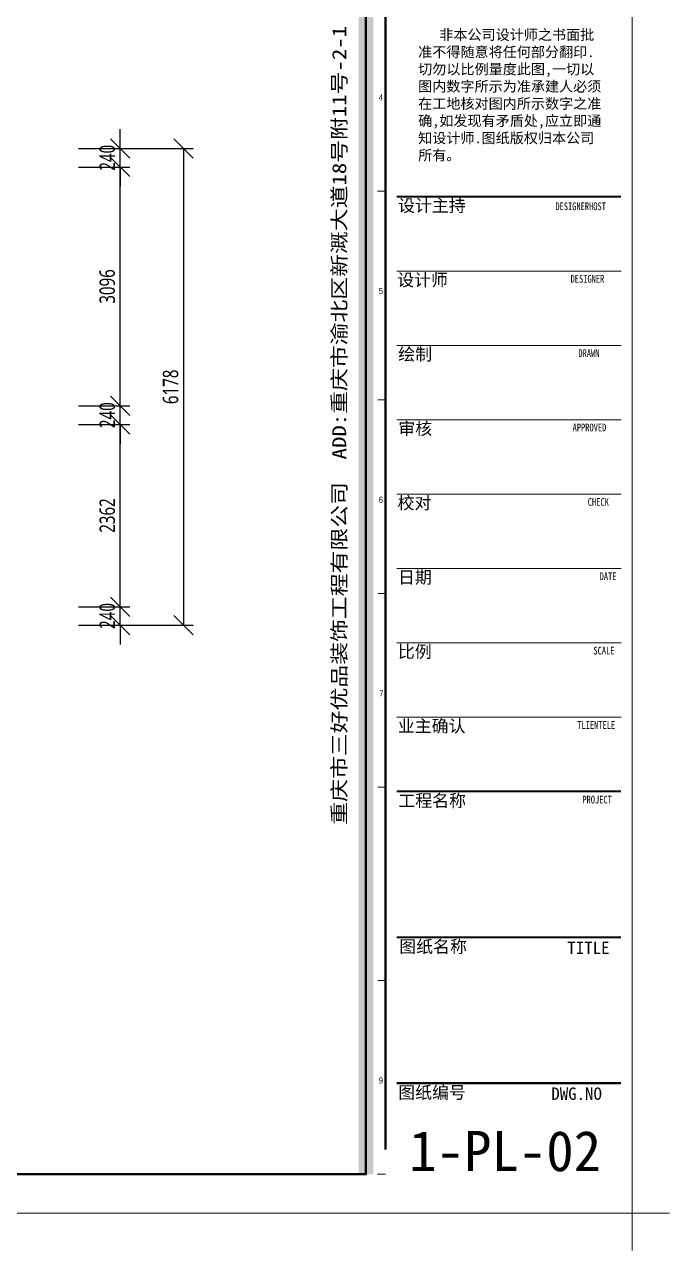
# Model space of a CAD drawing. Header units: millimetres. Extents: x 404985 to 540841, y 1898 to 26709.
# Drawn here: x 532488 to 540841, y 1898 to 17785 of the extents above; entities that cross this region are included whole.
import ezdxf
from ezdxf.enums import TextEntityAlignment as Align

# ---------------------------------------------------------------- set-up
doc = ezdxf.new("R2010")
doc.units = ezdxf.units.MM
doc.layers.add('TK', color=51, linetype='Continuous', lineweight=18)
doc.layers.add('原始结构', color=7, linetype='Continuous', lineweight=50)
doc.layers.add('标注标高', color=115, linetype='Continuous')
doc.styles.add('GridRef', font='au101s01.shx', dxfattribs={"width": 0.9, "height": 2.5})
doc.styles.add('HB50Large', font='ARCHSTYL.SHX', dxfattribs={"width": 0.8, "height": 4.5})
doc.styles.add('IS-Title-CN_b', font='simhei.ttf')
doc.styles.add('仿宋体', font='msyh.ttf', dxfattribs={"width": 0.75})
doc.styles.add('注解-01', font='', dxfattribs={"width": 0.8, "height": 3.5})
doc.styles.get('注解-01').set_extended_font_data('SimSun')
doc.dimstyles.new('大标注', dxfattribs={"dimscale": 100, "dimtxt": 2, "dimasz": 2.5, "dimexe": 1.25, "dimexo": 0.625, "dimtad": 1, "dimdec": 0, "dimtxsty": '仿宋体', "dimblk": 'OBLIQUE', "dimcen": 2.5, "dimclrd": 256, "dimclre": 256, "dimclrt": 256, "dimadec": 0, "dimazin": 0, "dimtfac": 1, "dimtdec": 0, "dimtix": 1, "dimtmove": 0, "dimatfit": 3, "dimldrblk": 'DOT', "dimfxl": 1, "dimarcsym": 0})

# ---------------------------------------------------------------- blocks, each defined once
blk = doc.blocks.new('regggg')
at = {"layer": 'TK', "color": 45, "ltscale": 3}
for p, q in [((214504, 5809), (214504, -13222)), ((214504, 5809), (214504, -13222)), ((214504, 5809), (214504, -13222)), ((212164, -3486), (214393, -3486)), ((212164, -3486), (214393, -3486)), ((212164, -4225), (214393, -4225)), ((212164, -4225), (214393, -4225)), ((212164, -4964), (214393, -4964)), ((212164, -4964), (214393, -4964)), ((214504, -5388), (214504, -13001)), ((212164, -5703), (214393, -5703)), ((212164, -5703), (214393, -5703)), ((212164, -6442), (214393, -6442)), ((212164, -7181), (214393, -7181)), ((212164, -7920), (214393, -7920)), ((214874, -12853), (188267, -12853)), ((214504, -12853), (214356, -12853))]:
    blk.add_line(p, q, dxfattribs=at)
at = {"layer": 'TK', "color": 45}
for p, q in [((211974, -2693), (212052, -2693)), ((211975, -4767), (212053, -4767)), ((211980, -6691), (212057, -6691)), ((211976, -8616), (212054, -8616)), ((211975, -10540), (212053, -10540)), ((211974, -12465), (212052, -12465))]:
    blk.add_line(p, q, dxfattribs=at)
at = {"layer": 'TK', "color": 45, "ltscale": 3}
for points in [[(214504, 5809), (214504, -13222)], [(214504, -5388), (214504, -13001)]]:
    blk.add_lwpolyline(points, dxfattribs=at)
at = {"layer": 'TK', "color": 45}
for points, const_width in [([(211486, 5005), (189560, 5005), (189560, -12465), (211486, -12465)], 21.8), ([(212053, -12220), (212053, 4700)], 21.8), ([(212164, -2747), (214393, -2747)], 21.6), ([(212164, -8659), (214393, -8659)], 21.6), ([(212164, -10109), (214393, -10109)], 21.6), ([(212164, -11559), (214393, -11559)], 21.6)]:
    blk.add_lwpolyline(points, dxfattribs=dict(at, const_width=const_width))
blk.add_solid([(211785, 5072), (211785, -12465), (211930, 5072), (211930, -12465)], dxfattribs=at)
at = {"color": 45, "insert": (212288, -12033), "char_height": 400.3, "width": 1289.3, "attachment_point": 1, "style": 'IS-Title-CN_b'}
blk.add_mtext('1-PL-02', dxfattribs=at)
at = {"layer": 'TK', "color": 45, "style": 'GridRef', "width": 0.9}
for s, p in [('4', (212006, -1761)), ('5', (212007, -3685)), ('6', (212007, -5759)), ('7', (212012, -7684)), ('9', (212007, -11532))]:
    blk.add_text(s, height=61, dxfattribs=at).set_placement(p, align=Align.MIDDLE_CENTER)
at = {"layer": 'TK', "color": 45, "insert": (211523, -8990), "char_height": 138.65, "width": 16227.25, "attachment_point": 1, "rotation": 90, "style": 'HB50Large'}
blk.add_mtext('{\\fSimSun|b0|i0|c134|p2;\\Q1;\\W1.2;重庆市三好优品装饰工程有限公司  ADD:重庆市渝北区新溉大道18号附11号-2-1   TEL:023-63025470}', dxfattribs=at)
at = {"layer": 'TK', "color": 45, "attachment_point": 1}
for s, insert, char_height, width, style in [('{\\fFangSong_GB2312|b0|i0|c134|p49;   非本公司设计师之书面批准不得随意将任何部分翻印.切勿以比例量度此图,一切以图内数字所示为准承建人必须在工地核对图内所示数字之准确,如发现有矛盾处,应立即通知设计师.图纸版权归本公司所有。}', (212377, -1086), 102.65, 1852.52, 'IS-Title-CN_b'), ('{\\fFangSong_GB2312|b0|i0|c134|p49;设计主持}', (212177, -2774), 123.18, 1289.3, 'IS-Title-CN_b'), ('{\\fFangSong_GB2312|b0|i0|c134|p49;DESIGNERHOST}', (213740, -2804), 76.99, 1289.3, '注解-01'), ('{\\fFangSong_GB2312|b0|i0|c134|p49;设计师}', (212169, -3513), 123.18, 1289.3, 'IS-Title-CN_b'), ('{\\fFangSong_GB2312|b0|i0|c134|p49;DESIGNER}', (213891, -3525), 76.99, 1289.3, '注解-01'), ('{\\fFangSong_GB2312|b0|i0|c134|p49;绘制}', (212179, -4252), 123.18, 1289.3, 'IS-Title-CN_b'), ('{\\fFangSong_GB2312|b0|i0|c134|p49;DRAWN}', (213969, -4264), 76.99, 1289.3, '注解-01'), ('{\\fFangSong_GB2312|b0|i0|c134|p49;审核}', (212180, -4991), 123.18, 1289.3, 'IS-Title-CN_b'), ('{\\fFangSong_GB2312|b0|i0|c134|p49;APPROVED}', (213911, -5003), 76.99, 1289.3, '注解-01'), ('{\\fFangSong_GB2312|b0|i0|c134|p49;校对}', (212172, -5730), 123.18, 1289.3, 'IS-Title-CN_b'), ('{\\fFangSong_GB2312|b0|i0|c134|p49;CHECK}', (214062, -5743), 76.99, 1289.3, '注解-01'), ('{\\fFangSong_GB2312|b0|i0|c134|p49;日期}', (212176, -6469), 123.18, 1289.3, 'IS-Title-CN_b'), ('{\\fFangSong_GB2312|b0|i0|c134|p49;DATE}', (214180, -6482), 76.99, 1289.3, '注解-01'), ('{\\fFangSong_GB2312|b0|i0|c134|p49;比例}', (212176, -7208), 123.18, 1289.3, 'IS-Title-CN_b'), ('{\\fFangSong_GB2312|b0|i0|c134|p49;SCALE}', (214118, -7221), 76.99, 1289.3, '注解-01'), ('{\\fFangSong_GB2312|b0|i0|c134|p49;业主确认}', (212175, -7947), 123.18, 1289.3, 'IS-Title-CN_b'), ('{\\fFangSong_GB2312|b0|i0|c134|p49;TLIENTELE}', (213957, -7960), 76.99, 1289.3, '注解-01'), ('{\\fFangSong_GB2312|b0|i0|c134|p49;工程名称}', (212180, -8689), 123.18, 1289.3, 'IS-Title-CN_b'), ('{\\fFangSong_GB2312|b0|i0|c134|p49;PROJECT}', (214008, -8702), 76.99, 1289.3, '注解-01'), ('{\\fFangSong_GB2312|b0|i0|c134|p49;图纸名称}', (212189, -10140), 123.18, 1289.3, 'IS-Title-CN_b'), ('{\\fFangSong_GB2312|b0|i0|c134|p49;TITLE}', (213859, -10152), 123.18, 1289.3, 'IS-Title-CN_b'), ('{\\fFangSong_GB2312|b0|i0|c134|p49;图纸编号}', (212179, -11590), 123.18, 1289.3, 'IS-Title-CN_b'), ('{\\fFangSong_GB2312|b0|i0|c134|p49;DWG.NO}', (213700, -11602), 123.18, 1289.3, 'IS-Title-CN_b')]:
    blk.add_mtext(s, dxfattribs=dict(at, insert=insert, char_height=char_height, width=width, style=style))
blk = doc.blocks.new('_Oblique')
at = {"color": 0, "linetype": 'ByBlock', "lineweight": -2}
blk.add_line((-0.5, -0.5), (0.5, 0.5), dxfattribs=at)
blk = doc.blocks.new('*D198')
at = {"layer": 'Defpoints', "color": 0, "transparency": 16777216}
for p in [(533126, 12603), (533726, 12603), (533126, 10241)]:
    blk.add_point(p, dxfattribs=at)
at = {"layer": '标注标高', "lineweight": -2, "transparency": 16777216}
for p, q in [((533188, 12603), (533851, 12603)), ((533726, 10241), (533726, 12603)), ((533188, 10241), (533851, 10241))]:
    blk.add_line(p, q, dxfattribs=at)
at = {"layer": '标注标高', "lineweight": -2, "transparency": 16777216, "xscale": 250, "yscale": 250, "zscale": 250}
for p, rotation in [((533726, 12603), 90), ((533726, 10241), 270)]:
    blk.add_blockref('_Oblique', p, dxfattribs=dict(at, rotation=rotation))
at = {"layer": '标注标高', "transparency": 16777216, "insert": (533560, 11422), "char_height": 200, "attachment_point": 5, "rotation": 90, "style": '仿宋体'}
blk.add_mtext('2362', dxfattribs=at)
blk = doc.blocks.new('_Dot')
at = {"color": 0, "linetype": 'ByBlock', "lineweight": -2}
blk.add_line((-0.5, 0), (-1, 0), dxfattribs=at)
at = {"color": 0, "linetype": 'ByBlock', "const_width": 0.5}
blk.add_lwpolyline([(-0.25, 0, 1), (0.25, 0, 1)], format="xyb", close=True, dxfattribs=at)
blk = doc.blocks.new('*D199')
at = {"layer": 'Defpoints', "color": 0, "transparency": 16777216}
for p in [(533126, 10241), (533726, 10241), (533126, 10001)]:
    blk.add_point(p, dxfattribs=at)
at = {"layer": '标注标高', "lineweight": -2, "transparency": 16777216}
for p, q in [((533726, 10241), (533726, 10491)), ((533188, 10241), (533851, 10241)), ((533726, 10001), (533726, 10241)), ((533188, 10001), (533851, 10001)), ((533726, 10001), (533726, 9751))]:
    blk.add_line(p, q, dxfattribs=at)
at = {"layer": '标注标高', "lineweight": -2, "transparency": 16777216, "xscale": 250, "yscale": 250, "zscale": 250}
for p, rotation in [((533726, 10241), 270), ((533726, 10001), 90)]:
    blk.add_blockref('_Oblique', p, dxfattribs=dict(at, rotation=rotation))
at = {"layer": '标注标高', "transparency": 16777216, "insert": (533560, 10121), "char_height": 200, "attachment_point": 5, "rotation": 90, "style": '仿宋体'}
blk.add_mtext('240', dxfattribs=at)
blk = doc.blocks.new('*D200')
at = {"layer": 'Defpoints', "color": 0, "transparency": 16777216}
for p in [(533126, 16179), (533726, 16179), (533126, 15939)]:
    blk.add_point(p, dxfattribs=at)
at = {"layer": '标注标高', "lineweight": -2, "transparency": 16777216}
for p, q in [((533726, 16179), (533726, 16429)), ((533188, 16179), (533851, 16179)), ((533726, 15939), (533726, 16179)), ((533188, 15939), (533851, 15939)), ((533726, 15939), (533726, 15689))]:
    blk.add_line(p, q, dxfattribs=at)
at = {"layer": '标注标高', "lineweight": -2, "transparency": 16777216, "xscale": 250, "yscale": 250, "zscale": 250}
for p, rotation in [((533726, 16179), 270), ((533726, 15939), 90)]:
    blk.add_blockref('_Oblique', p, dxfattribs=dict(at, rotation=rotation))
at = {"layer": '标注标高', "transparency": 16777216, "insert": (533560, 16059), "char_height": 200, "attachment_point": 5, "rotation": 90, "style": '仿宋体'}
blk.add_mtext('240', dxfattribs=at)
blk = doc.blocks.new('*D202')
at = {"layer": 'Defpoints', "color": 0, "transparency": 16777216}
for p in [(533726, 16179), (533726, 10001), (534546, 10001)]:
    blk.add_point(p, dxfattribs=at)
at = {"layer": '标注标高', "lineweight": -2, "transparency": 16777216}
for p, q in [((533788, 16179), (534671, 16179)), ((534546, 16179), (534546, 10001)), ((533788, 10001), (534671, 10001))]:
    blk.add_line(p, q, dxfattribs=at)
at = {"layer": '标注标高', "lineweight": -2, "transparency": 16777216, "xscale": 250, "yscale": 250, "zscale": 250}
for p, rotation in [((534546, 16179), 90), ((534546, 10001), 270)]:
    blk.add_blockref('_Oblique', p, dxfattribs=dict(at, rotation=rotation))
at = {"layer": '标注标高', "transparency": 16777216, "insert": (534380, 13090), "char_height": 200, "attachment_point": 5, "rotation": 90, "style": '仿宋体'}
blk.add_mtext('6178', dxfattribs=at)
blk = doc.blocks.new('*D213')
at = {"layer": 'Defpoints', "color": 0, "transparency": 16777216}
for p in [(533126, 15939), (533726, 15939), (533126, 12843)]:
    blk.add_point(p, dxfattribs=at)
at = {"layer": '标注标高', "lineweight": -2, "transparency": 16777216}
for p, q in [((533188, 15939), (533851, 15939)), ((533726, 12843), (533726, 15939)), ((533188, 12843), (533851, 12843))]:
    blk.add_line(p, q, dxfattribs=at)
at = {"layer": '标注标高', "lineweight": -2, "transparency": 16777216, "xscale": 250, "yscale": 250, "zscale": 250}
for p, rotation in [((533726, 15939), 90), ((533726, 12843), 270)]:
    blk.add_blockref('_Oblique', p, dxfattribs=dict(at, rotation=rotation))
at = {"layer": '标注标高', "transparency": 16777216, "insert": (533560, 14391), "char_height": 200, "attachment_point": 5, "rotation": 90, "style": '仿宋体'}
blk.add_mtext('3096', dxfattribs=at)
blk = doc.blocks.new('*D214')
at = {"layer": 'Defpoints', "color": 0, "transparency": 16777216}
for p in [(533126, 12843), (533726, 12843), (533126, 12603)]:
    blk.add_point(p, dxfattribs=at)
at = {"layer": '标注标高', "lineweight": -2, "transparency": 16777216}
for p, q in [((533726, 12843), (533726, 13093)), ((533188, 12843), (533851, 12843)), ((533726, 12603), (533726, 12843)), ((533188, 12603), (533851, 12603)), ((533726, 12603), (533726, 12353))]:
    blk.add_line(p, q, dxfattribs=at)
at = {"layer": '标注标高', "lineweight": -2, "transparency": 16777216, "xscale": 250, "yscale": 250, "zscale": 250}
for p, rotation in [((533726, 12843), 270), ((533726, 12603), 90)]:
    blk.add_blockref('_Oblique', p, dxfattribs=dict(at, rotation=rotation))
at = {"layer": '标注标高', "transparency": 16777216, "insert": (533560, 12723), "char_height": 200, "attachment_point": 5, "rotation": 90, "style": '仿宋体'}
blk.add_mtext('240', dxfattribs=at)

msp = doc.modelspace()

# ---------------------------------------------------------------- linework, layer by layer
at = {"layer": '原始结构'}
msp.add_lwpolyline([(507840.8, 25660.3), (536909.3, 25660.3), (536909.3, 2885.9), (507840.8, 2885.9)], close=True, dxfattribs=at)

# ---------------------------------------------------------------- block references
at = {"xscale": 1.303680000000168, "yscale": 1.303680000000168, "zscale": 1.303680000000168}
msp.add_blockref('regggg', (260714.7, 19135.9), dxfattribs=at)

# ---------------------------------------------------------------- dimensions: what is measured, and where the dimension line sits
at = {"layer": '标注标高'}
for base, p1, p2, angle, picture, middle in [((533726, 16179), (533126, 15939), (533126, 16179), 270, '*D200', (533560.1, 16059)), ((534546, 10001), (533726, 16179), (533726, 10001), 90, '*D202', (534379.6, 13090)), ((533726, 15939), (533126, 12843), (533126, 15939), 270, '*D213', (533560.1, 14391)), ((533726, 12843), (533126, 12603), (533126, 12843), 270, '*D214', (533560.1, 12723)), ((533726, 12603), (533126, 10241), (533126, 12603), 270, '*D198', (533560.1, 11422)), ((533726, 10241), (533126, 10001), (533126, 10241), 270, '*D199', (533560.1, 10121))]:
    dim = msp.add_linear_dim(base=base, p1=p1, p2=p2, angle=angle, dimstyle='大标注', dxfattribs=at)
    dim.commit()
    dim.dimension.update_dxf_attribs({"geometry": picture, "text_midpoint": middle})

doc.saveas('drawing.dxf')
